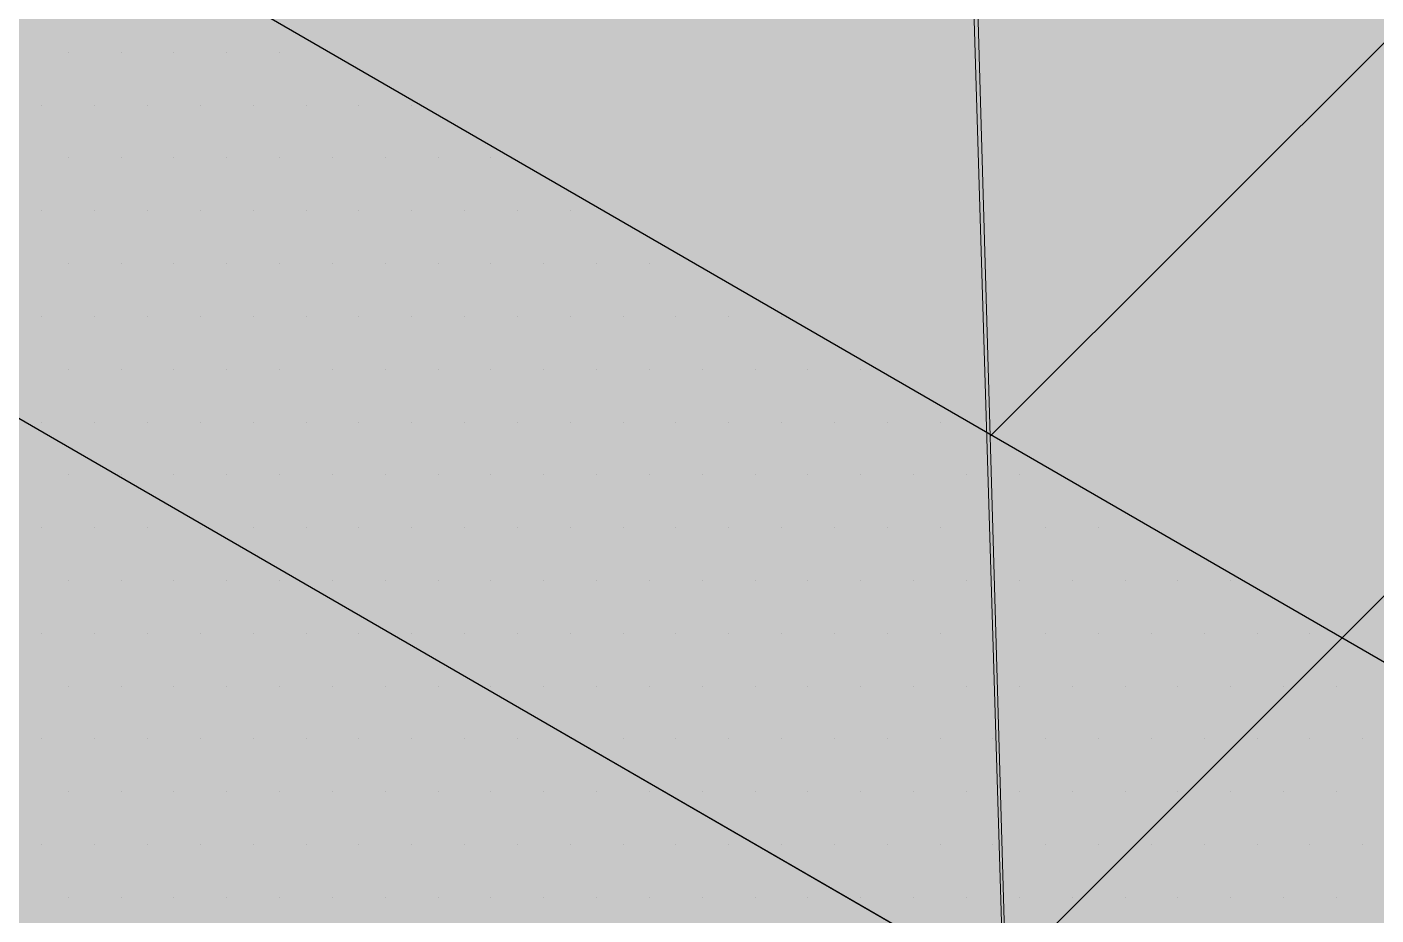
# Model space of a CAD drawing. Extents: x -1328 to 5679, y -4611 to 1603.
# Drawn here: x 776.98 to 811.45, y 930.78 to 953.48 of the extents above; entities that cross this region are included whole.
import ezdxf

# ---------------------------------------------------------------- set-up
doc = ezdxf.new("R2010")
doc.units = 0
doc.header["$MEASUREMENT"] = 0
for name, color, linetype, lineweight in [('.ATI-HATCH', 7, 'Continuous', 0), ('G-ANNO-TTLB', 7, 'Continuous', 0), ('TYVEK', 7, 'Continuous', 0)]:
    doc.layers.add(name, color=color, linetype=linetype, lineweight=lineweight)

# ---------------------------------------------------------------- blocks, each defined once
blk = doc.blocks.new('Block_249')
at = {"layer": '.ATI-HATCH'}
for points, knots in [([(781.09, 915.183), (781.09, 915.183), (809.864, 898.538), (809.864, 898.538), (809.864, 898.538), (835.933, 883.458), (835.933, 883.458), (844.539, 878.479), (855.552, 881.42), (860.53, 890.026), (862.115, 892.766), (862.95, 895.875), (862.95, 899.041), (862.95, 899.041), (862.95, 932.47), (862.95, 932.47), (862.95, 932.47), (836.886, 947.394), (836.886, 947.394), (836.886, 947.394), (836.886, 947.382), (836.886, 947.382), (836.886, 947.382), (836.886, 908.698), (836.886, 908.698), (836.886, 908.698), (809.864, 924.33), (809.864, 924.33), (809.864, 924.33), (754.117, 956.579), (754.117, 956.579), (754.117, 956.579), (754.202, 956.627), (754.202, 956.627), (754.202, 956.627), (754.202, 984.85), (754.202, 984.85), (754.202, 984.85), (731.804, 997.691), (731.804, 997.691), (731.804, 997.691), (731.804, 954.078), (731.804, 954.078), (731.804, 947.652), (735.23, 941.713), (740.792, 938.495), (740.792, 938.495), (781.09, 915.183), (781.09, 915.183)], [0, 0, 0, 0, 1, 1, 1, 2, 2, 2, 3, 3, 3, 4, 4, 4, 5, 5, 5, 6, 6, 6, 7, 7, 7, 8, 8, 8, 9, 9, 9, 10, 10, 10, 11, 11, 11, 12, 12, 12, 13, 13, 13, 14, 14, 14, 15, 15, 15, 16, 16, 16, 16]), ([(809.864, 924.33), (809.864, 924.33), (836.836, 908.727), (836.836, 908.727), (836.836, 908.727), (836.832, 910.68), (836.832, 910.68), (836.832, 910.68), (836.886, 922.65), (836.886, 922.65), (836.886, 922.65), (778.063, 956.679), (778.063, 956.679), (778.063, 956.679), (754.294, 956.679), (754.294, 956.679), (754.294, 956.679), (754.294, 956.477), (754.294, 956.477), (754.294, 956.477), (809.864, 924.33), (809.864, 924.33)], [0, 0, 0, 0, 1, 1, 1, 2, 2, 2, 3, 3, 3, 4, 4, 4, 5, 5, 5, 6, 6, 6, 7, 7, 7, 7])]:
    blk.add_open_spline(points, degree=3, knots=knots, dxfattribs=at)
at = {"layer": '.ATI-HATCH', "color": 8, "lineweight": 0, "true_color": 0x808080}
for points in [[(778.032, 952.83), (778.032, 952.83), (778.032, 952.83), (778.032, 952.83)], [(779.382, 952.83), (779.382, 952.83), (779.382, 952.83), (779.382, 952.83)], [(780.733, 952.83), (780.733, 952.83), (780.733, 952.83), (780.733, 952.83)], [(782.083, 952.83), (782.083, 952.83), (782.083, 952.83), (782.083, 952.83)], [(783.433, 952.83), (783.433, 952.83), (783.433, 952.83), (783.433, 952.83)], [(777.357, 951.48), (777.357, 951.48), (777.357, 951.48), (777.357, 951.48)], [(778.707, 951.48), (778.707, 951.48), (778.707, 951.48), (778.707, 951.48)], [(780.057, 951.48), (780.057, 951.48), (780.057, 951.48), (780.057, 951.48)], [(781.408, 951.48), (781.408, 951.48), (781.408, 951.48), (781.408, 951.48)], [(782.758, 951.48), (782.758, 951.48), (782.758, 951.48), (782.758, 951.48)], [(784.108, 951.48), (784.108, 951.48), (784.108, 951.48), (784.108, 951.48)], [(785.458, 951.48), (785.458, 951.48), (785.458, 951.48), (785.458, 951.48)], [(786.808, 951.48), (786.808, 951.48), (786.808, 951.48), (786.808, 951.48)], [(778.032, 950.13), (778.032, 950.13), (778.032, 950.13), (778.032, 950.13)], [(779.382, 950.13), (779.382, 950.13), (779.382, 950.13), (779.382, 950.13)], [(780.733, 950.13), (780.733, 950.13), (780.733, 950.13), (780.733, 950.13)], [(782.083, 950.13), (782.083, 950.13), (782.083, 950.13), (782.083, 950.13)], [(783.433, 950.13), (783.433, 950.13), (783.433, 950.13), (783.433, 950.13)], [(784.783, 950.13), (784.783, 950.13), (784.783, 950.13), (784.783, 950.13)], [(786.133, 950.13), (786.133, 950.13), (786.133, 950.13), (786.133, 950.13)], [(787.484, 950.13), (787.484, 950.13), (787.484, 950.13), (787.484, 950.13)], [(788.834, 950.13), (788.834, 950.13), (788.834, 950.13), (788.834, 950.13)], [(777.357, 948.779), (777.357, 948.779), (777.357, 948.779), (777.357, 948.779)], [(778.707, 948.779), (778.707, 948.779), (778.707, 948.779), (778.707, 948.779)], [(780.057, 948.779), (780.057, 948.779), (780.057, 948.779), (780.057, 948.779)], [(781.408, 948.779), (781.408, 948.779), (781.408, 948.779), (781.408, 948.779)], [(782.758, 948.779), (782.758, 948.779), (782.758, 948.779), (782.758, 948.779)], [(784.108, 948.779), (784.108, 948.779), (784.108, 948.779), (784.108, 948.779)], [(785.458, 948.779), (785.458, 948.779), (785.458, 948.779), (785.458, 948.779)], [(786.808, 948.779), (786.808, 948.779), (786.808, 948.779), (786.808, 948.779)], [(788.159, 948.779), (788.159, 948.779), (788.159, 948.779), (788.159, 948.779)], [(789.509, 948.779), (789.509, 948.779), (789.509, 948.779), (789.509, 948.779)], [(790.859, 948.779), (790.859, 948.779), (790.859, 948.779), (790.859, 948.779)], [(778.032, 947.429), (778.032, 947.429), (778.032, 947.429), (778.032, 947.429)], [(779.382, 947.429), (779.382, 947.429), (779.382, 947.429), (779.382, 947.429)], [(780.733, 947.429), (780.733, 947.429), (780.733, 947.429), (780.733, 947.429)], [(782.083, 947.429), (782.083, 947.429), (782.083, 947.429), (782.083, 947.429)], [(783.433, 947.429), (783.433, 947.429), (783.433, 947.429), (783.433, 947.429)], [(784.783, 947.429), (784.783, 947.429), (784.783, 947.429), (784.783, 947.429)], [(786.133, 947.429), (786.133, 947.429), (786.133, 947.429), (786.133, 947.429)], [(787.484, 947.429), (787.484, 947.429), (787.484, 947.429), (787.484, 947.429)], [(788.834, 947.429), (788.834, 947.429), (788.834, 947.429), (788.834, 947.429)], [(790.184, 947.429), (790.184, 947.429), (790.184, 947.429), (790.184, 947.429)], [(791.534, 947.429), (791.534, 947.429), (791.534, 947.429), (791.534, 947.429)], [(792.884, 947.429), (792.884, 947.429), (792.884, 947.429), (792.884, 947.429)], [(777.357, 946.079), (777.357, 946.079), (777.357, 946.079), (777.357, 946.079)], [(778.707, 946.079), (778.707, 946.079), (778.707, 946.079), (778.707, 946.079)], [(780.057, 946.079), (780.057, 946.079), (780.057, 946.079), (780.057, 946.079)], [(781.408, 946.079), (781.408, 946.079), (781.408, 946.079), (781.408, 946.079)], [(782.758, 946.079), (782.758, 946.079), (782.758, 946.079), (782.758, 946.079)], [(784.108, 946.079), (784.108, 946.079), (784.108, 946.079), (784.108, 946.079)], [(785.458, 946.079), (785.458, 946.079), (785.458, 946.079), (785.458, 946.079)], [(786.808, 946.079), (786.808, 946.079), (786.808, 946.079), (786.808, 946.079)], [(788.159, 946.079), (788.159, 946.079), (788.159, 946.079), (788.159, 946.079)], [(789.509, 946.079), (789.509, 946.079), (789.509, 946.079), (789.509, 946.079)], [(790.859, 946.079), (790.859, 946.079), (790.859, 946.079), (790.859, 946.079)], [(792.209, 946.079), (792.209, 946.079), (792.209, 946.079), (792.209, 946.079)], [(793.559, 946.079), (793.559, 946.079), (793.559, 946.079), (793.559, 946.079)], [(794.91, 946.079), (794.91, 946.079), (794.91, 946.079), (794.91, 946.079)], [(796.26, 946.079), (796.26, 946.079), (796.26, 946.079), (796.26, 946.079)], [(778.032, 944.729), (778.032, 944.729), (778.032, 944.729), (778.032, 944.729)], [(779.382, 944.729), (779.382, 944.729), (779.382, 944.729), (779.382, 944.729)], [(780.733, 944.729), (780.733, 944.729), (780.733, 944.729), (780.733, 944.729)], [(782.083, 944.729), (782.083, 944.729), (782.083, 944.729), (782.083, 944.729)], [(783.433, 944.729), (783.433, 944.729), (783.433, 944.729), (783.433, 944.729)], [(784.783, 944.729), (784.783, 944.729), (784.783, 944.729), (784.783, 944.729)], [(786.133, 944.729), (786.133, 944.729), (786.133, 944.729), (786.133, 944.729)], [(787.484, 944.729), (787.484, 944.729), (787.484, 944.729), (787.484, 944.729)], [(788.834, 944.729), (788.834, 944.729), (788.834, 944.729), (788.834, 944.729)], [(790.184, 944.729), (790.184, 944.729), (790.184, 944.729), (790.184, 944.729)], [(791.534, 944.729), (791.534, 944.729), (791.534, 944.729), (791.534, 944.729)], [(792.884, 944.729), (792.884, 944.729), (792.884, 944.729), (792.884, 944.729)], [(794.235, 944.729), (794.235, 944.729), (794.235, 944.729), (794.235, 944.729)], [(795.585, 944.729), (795.585, 944.729), (795.585, 944.729), (795.585, 944.729)], [(796.935, 944.729), (796.935, 944.729), (796.935, 944.729), (796.935, 944.729)], [(798.285, 944.729), (798.285, 944.729), (798.285, 944.729), (798.285, 944.729)], [(777.357, 943.379), (777.357, 943.379), (777.357, 943.379), (777.357, 943.379)], [(778.707, 943.379), (778.707, 943.379), (778.707, 943.379), (778.707, 943.379)], [(780.057, 943.379), (780.057, 943.379), (780.057, 943.379), (780.057, 943.379)], [(781.408, 943.379), (781.408, 943.379), (781.408, 943.379), (781.408, 943.379)], [(782.758, 943.379), (782.758, 943.379), (782.758, 943.379), (782.758, 943.379)], [(784.108, 943.379), (784.108, 943.379), (784.108, 943.379), (784.108, 943.379)], [(785.458, 943.379), (785.458, 943.379), (785.458, 943.379), (785.458, 943.379)], [(786.808, 943.379), (786.808, 943.379), (786.808, 943.379), (786.808, 943.379)], [(788.159, 943.379), (788.159, 943.379), (788.159, 943.379), (788.159, 943.379)], [(789.509, 943.379), (789.509, 943.379), (789.509, 943.379), (789.509, 943.379)], [(790.859, 943.379), (790.859, 943.379), (790.859, 943.379), (790.859, 943.379)], [(792.209, 943.379), (792.209, 943.379), (792.209, 943.379), (792.209, 943.379)], [(793.559, 943.379), (793.559, 943.379), (793.559, 943.379), (793.559, 943.379)], [(794.91, 943.379), (794.91, 943.379), (794.91, 943.379), (794.91, 943.379)], [(796.26, 943.379), (796.26, 943.379), (796.26, 943.379), (796.26, 943.379)], [(797.61, 943.379), (797.61, 943.379), (797.61, 943.379), (797.61, 943.379)], [(798.96, 943.379), (798.96, 943.379), (798.96, 943.379), (798.96, 943.379)], [(800.31, 943.379), (800.31, 943.379), (800.31, 943.379), (800.31, 943.379)], [(778.032, 942.028), (778.032, 942.028), (778.032, 942.028), (778.032, 942.028)], [(779.382, 942.028), (779.382, 942.028), (779.382, 942.028), (779.382, 942.028)], [(780.733, 942.028), (780.733, 942.028), (780.733, 942.028), (780.733, 942.028)], [(782.083, 942.028), (782.083, 942.028), (782.083, 942.028), (782.083, 942.028)], [(783.433, 942.028), (783.433, 942.028), (783.433, 942.028), (783.433, 942.028)], [(784.783, 942.028), (784.783, 942.028), (784.783, 942.028), (784.783, 942.028)], [(786.133, 942.028), (786.133, 942.028), (786.133, 942.028), (786.133, 942.028)], [(787.484, 942.028), (787.484, 942.028), (787.484, 942.028), (787.484, 942.028)], [(788.834, 942.028), (788.834, 942.028), (788.834, 942.028), (788.834, 942.028)], [(790.184, 942.028), (790.184, 942.028), (790.184, 942.028), (790.184, 942.028)], [(791.534, 942.028), (791.534, 942.028), (791.534, 942.028), (791.534, 942.028)], [(792.884, 942.028), (792.884, 942.028), (792.884, 942.028), (792.884, 942.028)], [(794.235, 942.028), (794.235, 942.028), (794.235, 942.028), (794.235, 942.028)], [(795.585, 942.028), (795.585, 942.028), (795.585, 942.028), (795.585, 942.028)], [(796.935, 942.028), (796.935, 942.028), (796.935, 942.028), (796.935, 942.028)], [(798.285, 942.028), (798.285, 942.028), (798.285, 942.028), (798.285, 942.028)], [(799.635, 942.028), (799.635, 942.028), (799.635, 942.028), (799.635, 942.028)], [(800.986, 942.028), (800.986, 942.028), (800.986, 942.028), (800.986, 942.028)], [(802.336, 942.028), (802.336, 942.028), (802.336, 942.028), (802.336, 942.028)], [(777.357, 940.678), (777.357, 940.678), (777.357, 940.678), (777.357, 940.678)], [(778.707, 940.678), (778.707, 940.678), (778.707, 940.678), (778.707, 940.678)], [(780.057, 940.678), (780.057, 940.678), (780.057, 940.678), (780.057, 940.678)], [(781.408, 940.678), (781.408, 940.678), (781.408, 940.678), (781.408, 940.678)], [(782.758, 940.678), (782.758, 940.678), (782.758, 940.678), (782.758, 940.678)], [(784.108, 940.678), (784.108, 940.678), (784.108, 940.678), (784.108, 940.678)], [(785.458, 940.678), (785.458, 940.678), (785.458, 940.678), (785.458, 940.678)], [(786.808, 940.678), (786.808, 940.678), (786.808, 940.678), (786.808, 940.678)], [(788.159, 940.678), (788.159, 940.678), (788.159, 940.678), (788.159, 940.678)], [(789.509, 940.678), (789.509, 940.678), (789.509, 940.678), (789.509, 940.678)], [(790.859, 940.678), (790.859, 940.678), (790.859, 940.678), (790.859, 940.678)], [(792.209, 940.678), (792.209, 940.678), (792.209, 940.678), (792.209, 940.678)], [(793.559, 940.678), (793.559, 940.678), (793.559, 940.678), (793.559, 940.678)], [(794.91, 940.678), (794.91, 940.678), (794.91, 940.678), (794.91, 940.678)], [(796.26, 940.678), (796.26, 940.678), (796.26, 940.678), (796.26, 940.678)], [(797.61, 940.678), (797.61, 940.678), (797.61, 940.678), (797.61, 940.678)], [(798.96, 940.678), (798.96, 940.678), (798.96, 940.678), (798.96, 940.678)], [(800.31, 940.678), (800.31, 940.678), (800.31, 940.678), (800.31, 940.678)], [(801.661, 940.678), (801.661, 940.678), (801.661, 940.678), (801.661, 940.678)], [(803.011, 940.678), (803.011, 940.678), (803.011, 940.678), (803.011, 940.678)], [(804.361, 940.678), (804.361, 940.678), (804.361, 940.678), (804.361, 940.678)], [(805.711, 940.678), (805.711, 940.678), (805.711, 940.678), (805.711, 940.678)], [(778.032, 939.328), (778.032, 939.328), (778.032, 939.328), (778.032, 939.328)], [(779.382, 939.328), (779.382, 939.328), (779.382, 939.328), (779.382, 939.328)], [(780.733, 939.328), (780.733, 939.328), (780.733, 939.328), (780.733, 939.328)], [(782.083, 939.328), (782.083, 939.328), (782.083, 939.328), (782.083, 939.328)], [(783.433, 939.328), (783.433, 939.328), (783.433, 939.328), (783.433, 939.328)], [(784.783, 939.328), (784.783, 939.328), (784.783, 939.328), (784.783, 939.328)], [(786.133, 939.328), (786.133, 939.328), (786.133, 939.328), (786.133, 939.328)], [(787.484, 939.328), (787.484, 939.328), (787.484, 939.328), (787.484, 939.328)], [(788.834, 939.328), (788.834, 939.328), (788.834, 939.328), (788.834, 939.328)], [(790.184, 939.328), (790.184, 939.328), (790.184, 939.328), (790.184, 939.328)], [(791.534, 939.328), (791.534, 939.328), (791.534, 939.328), (791.534, 939.328)], [(792.884, 939.328), (792.884, 939.328), (792.884, 939.328), (792.884, 939.328)], [(794.235, 939.328), (794.235, 939.328), (794.235, 939.328), (794.235, 939.328)], [(795.585, 939.328), (795.585, 939.328), (795.585, 939.328), (795.585, 939.328)], [(796.935, 939.328), (796.935, 939.328), (796.935, 939.328), (796.935, 939.328)], [(798.285, 939.328), (798.285, 939.328), (798.285, 939.328), (798.285, 939.328)], [(799.635, 939.328), (799.635, 939.328), (799.635, 939.328), (799.635, 939.328)], [(800.986, 939.328), (800.986, 939.328), (800.986, 939.328), (800.986, 939.328)], [(802.336, 939.328), (802.336, 939.328), (802.336, 939.328), (802.336, 939.328)], [(803.686, 939.328), (803.686, 939.328), (803.686, 939.328), (803.686, 939.328)], [(805.036, 939.328), (805.036, 939.328), (805.036, 939.328), (805.036, 939.328)], [(806.386, 939.328), (806.386, 939.328), (806.386, 939.328), (806.386, 939.328)], [(807.737, 939.328), (807.737, 939.328), (807.737, 939.328), (807.737, 939.328)], [(777.357, 937.978), (777.357, 937.978), (777.357, 937.978), (777.357, 937.978)], [(778.707, 937.978), (778.707, 937.978), (778.707, 937.978), (778.707, 937.978)], [(780.057, 937.978), (780.057, 937.978), (780.057, 937.978), (780.057, 937.978)], [(781.408, 937.978), (781.408, 937.978), (781.408, 937.978), (781.408, 937.978)], [(782.758, 937.978), (782.758, 937.978), (782.758, 937.978), (782.758, 937.978)], [(784.108, 937.978), (784.108, 937.978), (784.108, 937.978), (784.108, 937.978)], [(785.458, 937.978), (785.458, 937.978), (785.458, 937.978), (785.458, 937.978)], [(786.808, 937.978), (786.808, 937.978), (786.808, 937.978), (786.808, 937.978)], [(788.159, 937.978), (788.159, 937.978), (788.159, 937.978), (788.159, 937.978)], [(789.509, 937.978), (789.509, 937.978), (789.509, 937.978), (789.509, 937.978)], [(790.859, 937.978), (790.859, 937.978), (790.859, 937.978), (790.859, 937.978)], [(792.209, 937.978), (792.209, 937.978), (792.209, 937.978), (792.209, 937.978)], [(793.559, 937.978), (793.559, 937.978), (793.559, 937.978), (793.559, 937.978)], [(794.91, 937.978), (794.91, 937.978), (794.91, 937.978), (794.91, 937.978)], [(796.26, 937.978), (796.26, 937.978), (796.26, 937.978), (796.26, 937.978)], [(797.61, 937.978), (797.61, 937.978), (797.61, 937.978), (797.61, 937.978)], [(798.96, 937.978), (798.96, 937.978), (798.96, 937.978), (798.96, 937.978)], [(800.31, 937.978), (800.31, 937.978), (800.31, 937.978), (800.31, 937.978)], [(801.661, 937.978), (801.661, 937.978), (801.661, 937.978), (801.661, 937.978)], [(803.011, 937.978), (803.011, 937.978), (803.011, 937.978), (803.011, 937.978)], [(804.361, 937.978), (804.361, 937.978), (804.361, 937.978), (804.361, 937.978)], [(805.711, 937.978), (805.711, 937.978), (805.711, 937.978), (805.711, 937.978)], [(807.061, 937.978), (807.061, 937.978), (807.061, 937.978), (807.061, 937.978)], [(808.412, 937.978), (808.412, 937.978), (808.412, 937.978), (808.412, 937.978)], [(809.762, 937.978), (809.762, 937.978), (809.762, 937.978), (809.762, 937.978)], [(778.032, 936.628), (778.032, 936.628), (778.032, 936.628), (778.032, 936.628)], [(779.382, 936.628), (779.382, 936.628), (779.382, 936.628), (779.382, 936.628)], [(780.733, 936.628), (780.733, 936.628), (780.733, 936.628), (780.733, 936.628)], [(782.083, 936.628), (782.083, 936.628), (782.083, 936.628), (782.083, 936.628)], [(783.433, 936.628), (783.433, 936.628), (783.433, 936.628), (783.433, 936.628)], [(784.783, 936.628), (784.783, 936.628), (784.783, 936.628), (784.783, 936.628)], [(786.133, 936.628), (786.133, 936.628), (786.133, 936.628), (786.133, 936.628)], [(787.484, 936.628), (787.484, 936.628), (787.484, 936.628), (787.484, 936.628)], [(788.834, 936.628), (788.834, 936.628), (788.834, 936.628), (788.834, 936.628)], [(790.184, 936.628), (790.184, 936.628), (790.184, 936.628), (790.184, 936.628)], [(791.534, 936.628), (791.534, 936.628), (791.534, 936.628), (791.534, 936.628)], [(792.884, 936.628), (792.884, 936.628), (792.884, 936.628), (792.884, 936.628)], [(794.235, 936.628), (794.235, 936.628), (794.235, 936.628), (794.235, 936.628)], [(795.585, 936.628), (795.585, 936.628), (795.585, 936.628), (795.585, 936.628)], [(796.935, 936.628), (796.935, 936.628), (796.935, 936.628), (796.935, 936.628)], [(798.285, 936.628), (798.285, 936.628), (798.285, 936.628), (798.285, 936.628)], [(799.635, 936.628), (799.635, 936.628), (799.635, 936.628), (799.635, 936.628)], [(800.986, 936.628), (800.986, 936.628), (800.986, 936.628), (800.986, 936.628)], [(802.336, 936.628), (802.336, 936.628), (802.336, 936.628), (802.336, 936.628)], [(803.686, 936.628), (803.686, 936.628), (803.686, 936.628), (803.686, 936.628)], [(805.036, 936.628), (805.036, 936.628), (805.036, 936.628), (805.036, 936.628)], [(806.386, 936.628), (806.386, 936.628), (806.386, 936.628), (806.386, 936.628)], [(807.737, 936.628), (807.737, 936.628), (807.737, 936.628), (807.737, 936.628)], [(809.087, 936.628), (809.087, 936.628), (809.087, 936.628), (809.087, 936.628)], [(810.437, 936.628), (810.437, 936.628), (810.437, 936.628), (810.437, 936.628)], [(777.357, 935.277), (777.357, 935.277), (777.357, 935.277), (777.357, 935.277)], [(778.707, 935.277), (778.707, 935.277), (778.707, 935.277), (778.707, 935.277)], [(780.057, 935.277), (780.057, 935.277), (780.057, 935.277), (780.057, 935.277)], [(781.408, 935.277), (781.408, 935.277), (781.408, 935.277), (781.408, 935.277)], [(782.758, 935.277), (782.758, 935.277), (782.758, 935.277), (782.758, 935.277)], [(784.108, 935.277), (784.108, 935.277), (784.108, 935.277), (784.108, 935.277)], [(785.458, 935.277), (785.458, 935.277), (785.458, 935.277), (785.458, 935.277)], [(786.808, 935.277), (786.808, 935.277), (786.808, 935.277), (786.808, 935.277)], [(788.159, 935.277), (788.159, 935.277), (788.159, 935.277), (788.159, 935.277)], [(789.509, 935.277), (789.509, 935.277), (789.509, 935.277), (789.509, 935.277)], [(790.859, 935.277), (790.859, 935.277), (790.859, 935.277), (790.859, 935.277)], [(792.209, 935.277), (792.209, 935.277), (792.209, 935.277), (792.209, 935.277)], [(793.559, 935.277), (793.559, 935.277), (793.559, 935.277), (793.559, 935.277)], [(794.91, 935.277), (794.91, 935.277), (794.91, 935.277), (794.91, 935.277)], [(796.26, 935.277), (796.26, 935.277), (796.26, 935.277), (796.26, 935.277)], [(797.61, 935.277), (797.61, 935.277), (797.61, 935.277), (797.61, 935.277)], [(798.96, 935.277), (798.96, 935.277), (798.96, 935.277), (798.96, 935.277)], [(800.31, 935.277), (800.31, 935.277), (800.31, 935.277), (800.31, 935.277)], [(801.661, 935.277), (801.661, 935.277), (801.661, 935.277), (801.661, 935.277)], [(803.011, 935.277), (803.011, 935.277), (803.011, 935.277), (803.011, 935.277)], [(804.361, 935.277), (804.361, 935.277), (804.361, 935.277), (804.361, 935.277)], [(805.711, 935.277), (805.711, 935.277), (805.711, 935.277), (805.711, 935.277)], [(807.061, 935.277), (807.061, 935.277), (807.061, 935.277), (807.061, 935.277)], [(808.412, 935.277), (808.412, 935.277), (808.412, 935.277), (808.412, 935.277)], [(809.762, 935.277), (809.762, 935.277), (809.762, 935.277), (809.762, 935.277)], [(811.112, 935.277), (811.112, 935.277), (811.112, 935.277), (811.112, 935.277)], [(778.032, 933.927), (778.032, 933.927), (778.032, 933.927), (778.032, 933.927)], [(779.382, 933.927), (779.382, 933.927), (779.382, 933.927), (779.382, 933.927)], [(780.733, 933.927), (780.733, 933.927), (780.733, 933.927), (780.733, 933.927)], [(782.083, 933.927), (782.083, 933.927), (782.083, 933.927), (782.083, 933.927)], [(783.433, 933.927), (783.433, 933.927), (783.433, 933.927), (783.433, 933.927)], [(784.783, 933.927), (784.783, 933.927), (784.783, 933.927), (784.783, 933.927)], [(786.133, 933.927), (786.133, 933.927), (786.133, 933.927), (786.133, 933.927)], [(787.484, 933.927), (787.484, 933.927), (787.484, 933.927), (787.484, 933.927)], [(788.834, 933.927), (788.834, 933.927), (788.834, 933.927), (788.834, 933.927)], [(790.184, 933.927), (790.184, 933.927), (790.184, 933.927), (790.184, 933.927)], [(791.534, 933.927), (791.534, 933.927), (791.534, 933.927), (791.534, 933.927)], [(792.884, 933.927), (792.884, 933.927), (792.884, 933.927), (792.884, 933.927)], [(794.235, 933.927), (794.235, 933.927), (794.235, 933.927), (794.235, 933.927)], [(795.585, 933.927), (795.585, 933.927), (795.585, 933.927), (795.585, 933.927)], [(796.935, 933.927), (796.935, 933.927), (796.935, 933.927), (796.935, 933.927)], [(798.285, 933.927), (798.285, 933.927), (798.285, 933.927), (798.285, 933.927)], [(799.635, 933.927), (799.635, 933.927), (799.635, 933.927), (799.635, 933.927)], [(800.986, 933.927), (800.986, 933.927), (800.986, 933.927), (800.986, 933.927)], [(802.336, 933.927), (802.336, 933.927), (802.336, 933.927), (802.336, 933.927)], [(803.686, 933.927), (803.686, 933.927), (803.686, 933.927), (803.686, 933.927)], [(805.036, 933.927), (805.036, 933.927), (805.036, 933.927), (805.036, 933.927)], [(806.386, 933.927), (806.386, 933.927), (806.386, 933.927), (806.386, 933.927)], [(807.737, 933.927), (807.737, 933.927), (807.737, 933.927), (807.737, 933.927)], [(809.087, 933.927), (809.087, 933.927), (809.087, 933.927), (809.087, 933.927)], [(810.437, 933.927), (810.437, 933.927), (810.437, 933.927), (810.437, 933.927)], [(777.357, 932.577), (777.357, 932.577), (777.357, 932.577), (777.357, 932.577)], [(778.707, 932.577), (778.707, 932.577), (778.707, 932.577), (778.707, 932.577)], [(780.057, 932.577), (780.057, 932.577), (780.057, 932.577), (780.057, 932.577)], [(781.408, 932.577), (781.408, 932.577), (781.408, 932.577), (781.408, 932.577)], [(782.758, 932.577), (782.758, 932.577), (782.758, 932.577), (782.758, 932.577)], [(784.108, 932.577), (784.108, 932.577), (784.108, 932.577), (784.108, 932.577)], [(785.458, 932.577), (785.458, 932.577), (785.458, 932.577), (785.458, 932.577)], [(786.808, 932.577), (786.808, 932.577), (786.808, 932.577), (786.808, 932.577)], [(788.159, 932.577), (788.159, 932.577), (788.159, 932.577), (788.159, 932.577)], [(789.509, 932.577), (789.509, 932.577), (789.509, 932.577), (789.509, 932.577)], [(790.859, 932.577), (790.859, 932.577), (790.859, 932.577), (790.859, 932.577)], [(792.209, 932.577), (792.209, 932.577), (792.209, 932.577), (792.209, 932.577)], [(793.559, 932.577), (793.559, 932.577), (793.559, 932.577), (793.559, 932.577)], [(794.91, 932.577), (794.91, 932.577), (794.91, 932.577), (794.91, 932.577)], [(796.26, 932.577), (796.26, 932.577), (796.26, 932.577), (796.26, 932.577)], [(797.61, 932.577), (797.61, 932.577), (797.61, 932.577), (797.61, 932.577)], [(798.96, 932.577), (798.96, 932.577), (798.96, 932.577), (798.96, 932.577)], [(800.31, 932.577), (800.31, 932.577), (800.31, 932.577), (800.31, 932.577)], [(801.661, 932.577), (801.661, 932.577), (801.661, 932.577), (801.661, 932.577)], [(803.011, 932.577), (803.011, 932.577), (803.011, 932.577), (803.011, 932.577)], [(804.361, 932.577), (804.361, 932.577), (804.361, 932.577), (804.361, 932.577)], [(805.711, 932.577), (805.711, 932.577), (805.711, 932.577), (805.711, 932.577)], [(807.061, 932.577), (807.061, 932.577), (807.061, 932.577), (807.061, 932.577)], [(808.412, 932.577), (808.412, 932.577), (808.412, 932.577), (808.412, 932.577)], [(809.762, 932.577), (809.762, 932.577), (809.762, 932.577), (809.762, 932.577)], [(811.112, 932.577), (811.112, 932.577), (811.112, 932.577), (811.112, 932.577)], [(778.032, 931.227), (778.032, 931.227), (778.032, 931.227), (778.032, 931.227)], [(779.382, 931.227), (779.382, 931.227), (779.382, 931.227), (779.382, 931.227)], [(780.733, 931.227), (780.733, 931.227), (780.733, 931.227), (780.733, 931.227)], [(782.083, 931.227), (782.083, 931.227), (782.083, 931.227), (782.083, 931.227)], [(783.433, 931.227), (783.433, 931.227), (783.433, 931.227), (783.433, 931.227)], [(784.783, 931.227), (784.783, 931.227), (784.783, 931.227), (784.783, 931.227)], [(786.133, 931.227), (786.133, 931.227), (786.133, 931.227), (786.133, 931.227)], [(787.484, 931.227), (787.484, 931.227), (787.484, 931.227), (787.484, 931.227)], [(788.834, 931.227), (788.834, 931.227), (788.834, 931.227), (788.834, 931.227)], [(790.184, 931.227), (790.184, 931.227), (790.184, 931.227), (790.184, 931.227)], [(791.534, 931.227), (791.534, 931.227), (791.534, 931.227), (791.534, 931.227)], [(792.884, 931.227), (792.884, 931.227), (792.884, 931.227), (792.884, 931.227)], [(794.235, 931.227), (794.235, 931.227), (794.235, 931.227), (794.235, 931.227)], [(795.585, 931.227), (795.585, 931.227), (795.585, 931.227), (795.585, 931.227)], [(796.935, 931.227), (796.935, 931.227), (796.935, 931.227), (796.935, 931.227)], [(798.285, 931.227), (798.285, 931.227), (798.285, 931.227), (798.285, 931.227)], [(799.635, 931.227), (799.635, 931.227), (799.635, 931.227), (799.635, 931.227)], [(800.986, 931.227), (800.986, 931.227), (800.986, 931.227), (800.986, 931.227)], [(802.336, 931.227), (802.336, 931.227), (802.336, 931.227), (802.336, 931.227)], [(803.686, 931.227), (803.686, 931.227), (803.686, 931.227), (803.686, 931.227)], [(805.036, 931.227), (805.036, 931.227), (805.036, 931.227), (805.036, 931.227)], [(806.386, 931.227), (806.386, 931.227), (806.386, 931.227), (806.386, 931.227)], [(807.737, 931.227), (807.737, 931.227), (807.737, 931.227), (807.737, 931.227)], [(809.087, 931.227), (809.087, 931.227), (809.087, 931.227), (809.087, 931.227)], [(810.437, 931.227), (810.437, 931.227), (810.437, 931.227), (810.437, 931.227)]]:
    blk.add_open_spline(points, degree=3, dxfattribs=at)
blk = doc.blocks.new('Block_286')
at = {"layer": '.ATI-HATCH', "true_color": 0xe6e6e6, "transparency": 33554687}
h = blk.add_hatch(color=254, dxfattribs=at)
edge = h.paths.add_edge_path()
edge.add_spline(control_points=[(1182.214, 1445.142), (1182.214, 1445.142), (1180.781, 1445.094), (1180.781, 1445.094), (1180.781, 1445.094), (1177.77, 1444.998), (1177.77, 1444.998), (1177.77, 1444.998), (1166.303, 1444.521), (1166.303, 1444.521), (1166.303, 1444.521), (1165.157, 1444.473), (1165.157, 1444.473), (1165.157, 1444.473), (1145.423, 1443.709), (1145.423, 1443.709), (1145.423, 1443.709), (1141.457, 1443.565), (1141.457, 1443.565), (1141.457, 1443.565), (1119.622, 1442.705), (1119.622, 1442.705), (1119.622, 1442.705), (1092.721, 1441.654), (1092.721, 1441.654), (1092.721, 1441.654), (1088.852, 1441.51), (1088.852, 1441.51), (1088.852, 1441.51), (1067.875, 1440.698), (1067.875, 1440.698), (1067.875, 1440.698), (1054.068, 1440.173), (1054.068, 1440.173), (1054.068, 1440.173), (977.093, 1437.162), (977.093, 1437.162), (977.093, 1437.162), (898.065, 1434.056), (898.065, 1434.056), (898.065, 1434.056), (860.987, 1432.623), (860.987, 1432.623), (860.987, 1432.623), (827.398, 1431.333), (827.398, 1431.333), (827.398, 1431.333), (798.682, 1430.186), (798.682, 1430.186), (798.682, 1430.186), (776.416, 1429.326), (776.416, 1429.326), (776.416, 1429.326), (761.986, 1428.753), (761.986, 1428.753), (761.986, 1428.753), (756.826, 1428.562), (756.826, 1428.562), (756.826, 1428.562), (771.781, 845.355), (771.781, 845.355), (771.781, 845.355), (771.83, 844.019), (771.83, 844.019), (771.83, 844.019), (1169.647, 897.245), (1169.647, 897.245), (1169.647, 897.245), (1182.214, 1445.142), (1182.214, 1445.142)], knot_values=[0, 0, 0, 0, 1, 1, 1, 2, 2, 2, 3, 3, 3, 4, 4, 4, 5, 5, 5, 6, 6, 6, 7, 7, 7, 8, 8, 8, 9, 9, 9, 10, 10, 10, 11, 11, 11, 12, 12, 12, 13, 13, 13, 14, 14, 14, 15, 15, 15, 16, 16, 16, 17, 17, 17, 18, 18, 18, 19, 19, 19, 20, 20, 20, 21, 21, 21, 22, 22, 22, 23, 23, 23, 23], degree=3, periodic=0)
edge.add_line((1182.214, 1445.142), (1182.214, 1445.142))
edge = h.paths.add_edge_path()
edge.add_spline(control_points=[(877.041, 981.958), (877.041, 981.958), (876.946, 991.037), (876.946, 991.037), (876.946, 991.037), (873.697, 1249.672), (873.697, 1249.672), (873.697, 1249.672), (873.458, 1251.249), (873.458, 1251.249), (873.458, 1251.249), (873.649, 1251.727), (873.649, 1251.727), (873.649, 1251.727), (873.124, 1294.968), (873.124, 1294.968), (873.124, 1294.968), (873.028, 1302.613), (873.028, 1302.613), (873.028, 1302.613), (873.028, 1302.996), (873.028, 1302.996), (873.028, 1302.996), (1071.269, 1314.988), (1071.269, 1314.988), (1071.269, 1314.988), (1075.903, 1315.227), (1075.903, 1315.227), (1075.903, 1315.227), (1076.429, 1315.275), (1076.429, 1315.275), (1076.429, 1315.275), (1077.767, 1315.37), (1077.767, 1315.37), (1077.767, 1315.37), (1077.241, 1267.972), (1077.241, 1267.972), (1077.241, 1267.972), (1077.48, 1267.494), (1077.48, 1267.494), (1077.48, 1267.494), (1077.193, 1263.72), (1077.193, 1263.72), (1077.193, 1263.72), (1075.33, 1096.919), (1075.33, 1096.919), (1075.33, 1096.919), (1075.569, 1096.441), (1075.569, 1096.441), (1075.569, 1096.441), (1075.281, 1093.908), (1075.281, 1093.908), (1075.281, 1093.908), (1074.184, 995.242), (1074.184, 995.242), (1074.184, 995.242), (877.185, 972.641), (877.185, 972.641), (877.185, 972.641), (877.137, 973.741), (877.137, 973.741), (877.137, 973.741), (877.137, 974.267), (877.137, 974.267), (877.137, 974.267), (877.041, 981.912), (877.041, 981.912), (877.041, 981.912), (877.041, 981.958), (877.041, 981.958)], knot_values=[0, 0, 0, 0, 1, 1, 1, 2, 2, 2, 3, 3, 3, 4, 4, 4, 5, 5, 5, 6, 6, 6, 7, 7, 7, 8, 8, 8, 9, 9, 9, 10, 10, 10, 11, 11, 11, 12, 12, 12, 13, 13, 13, 14, 14, 14, 15, 15, 15, 16, 16, 16, 17, 17, 17, 18, 18, 18, 19, 19, 19, 20, 20, 20, 21, 21, 21, 22, 22, 22, 23, 23, 23, 23], degree=3, periodic=0)
edge.add_line((877.041, 981.958), (877.041, 981.958))
at = {"layer": '.ATI-HATCH', "true_color": 0x000000, "transparency": 33554687}
h = blk.add_hatch(dxfattribs=at)
h.set_pattern_fill('_U', color=18, scale=10, angle=45, style=2, pattern_type=0)
h.set_pattern_definition([(45, (0, 0), (-7.071067, 7.07107), [])])
h.paths.add_polyline_path([(796.02, 1137.072), (875.817, 1145.362), (878.128, 972.24), (1075.126, 994.841), (1076.971, 1167.606), (1150.732, 1175.19), (1145.111, 930.504), (803.205, 886.833)])
at = {"layer": '.ATI-HATCH'}
blk.add_lwpolyline([(796.02, 1137.072), (875.817, 1145.362), (878.128, 972.24), (1075.126, 994.841), (1076.971, 1167.606), (1150.732, 1175.19), (1145.111, 930.504), (803.205, 886.833)], close=True, dxfattribs=at)
for points, knots in [([(1182.214, 1445.142), (1182.214, 1445.142), (1180.781, 1445.094), (1180.781, 1445.094), (1180.781, 1445.094), (1177.77, 1444.998), (1177.77, 1444.998), (1177.77, 1444.998), (1166.303, 1444.521), (1166.303, 1444.521), (1166.303, 1444.521), (1165.157, 1444.473), (1165.157, 1444.473), (1165.157, 1444.473), (1145.423, 1443.709), (1145.423, 1443.709), (1145.423, 1443.709), (1141.457, 1443.565), (1141.457, 1443.565), (1141.457, 1443.565), (1119.622, 1442.705), (1119.622, 1442.705), (1119.622, 1442.705), (1092.721, 1441.654), (1092.721, 1441.654), (1092.721, 1441.654), (1088.852, 1441.51), (1088.852, 1441.51), (1088.852, 1441.51), (1067.875, 1440.698), (1067.875, 1440.698), (1067.875, 1440.698), (1054.068, 1440.173), (1054.068, 1440.173), (1054.068, 1440.173), (977.093, 1437.162), (977.093, 1437.162), (977.093, 1437.162), (898.065, 1434.056), (898.065, 1434.056), (898.065, 1434.056), (860.987, 1432.623), (860.987, 1432.623), (860.987, 1432.623), (827.398, 1431.333), (827.398, 1431.333), (827.398, 1431.333), (798.682, 1430.186), (798.682, 1430.186), (798.682, 1430.186), (776.416, 1429.326), (776.416, 1429.326), (776.416, 1429.326), (761.986, 1428.753), (761.986, 1428.753), (761.986, 1428.753), (756.826, 1428.562), (756.826, 1428.562), (756.826, 1428.562), (771.781, 845.355), (771.781, 845.355), (771.781, 845.355), (771.83, 844.019), (771.83, 844.019), (771.83, 844.019), (1169.647, 897.245), (1169.647, 897.245), (1169.647, 897.245), (1182.214, 1445.142), (1182.214, 1445.142)], [0, 0, 0, 0, 1, 1, 1, 2, 2, 2, 3, 3, 3, 4, 4, 4, 5, 5, 5, 6, 6, 6, 7, 7, 7, 8, 8, 8, 9, 9, 9, 10, 10, 10, 11, 11, 11, 12, 12, 12, 13, 13, 13, 14, 14, 14, 15, 15, 15, 16, 16, 16, 17, 17, 17, 18, 18, 18, 19, 19, 19, 20, 20, 20, 21, 21, 21, 22, 22, 22, 23, 23, 23, 23]), ([(788.322, 1378.779), (788.322, 1378.779), (1155.317, 1395.419), (1155.317, 1395.419), (1155.317, 1395.419), (1144.674, 931.052), (1144.674, 931.052), (1144.674, 931.052), (803.187, 887.435), (803.187, 887.435), (803.187, 887.435), (788.322, 1378.779), (788.322, 1378.779)], [0, 0, 0, 0, 1, 1, 1, 2, 2, 2, 3, 3, 3, 4, 4, 4, 4])]:
    blk.add_open_spline(points, degree=3, knots=knots, dxfattribs=at)
at = {"layer": '.ATI-HATCH', "color": 18, "lineweight": 18, "true_color": 0x000000}
blk.add_open_spline([(788.322, 1378.779), (788.322, 1378.779), (1155.317, 1395.419), (1155.317, 1395.419), (1155.317, 1395.419), (1144.674, 931.052), (1144.674, 931.052), (1144.674, 931.052), (803.187, 887.435), (803.187, 887.435), (803.187, 887.435), (788.322, 1378.779), (788.322, 1378.779)], degree=3, knots=[0, 0, 0, 0, 1, 1, 1, 2, 2, 2, 3, 3, 3, 4, 4, 4, 4], dxfattribs=at)
blk = doc.blocks.new('Block_285')
at = {"layer": '.ATI-HATCH'}
blk.add_blockref('Block_286', (0, 0), dxfattribs=at)

msp = doc.modelspace()

# ---------------------------------------------------------------- hatches: boundary and pattern name
at = {"layer": 'G-ANNO-TTLB', "true_color": 0xff00ff, "transparency": 33554687}
h = msp.add_hatch(color=6, dxfattribs=at)
edge = h.paths.add_edge_path()
edge.add_spline(control_points=[(1625.998, -853.91), (1625.998, -853.91), (-1303.52, -853.91), (-1303.52, -853.91), (-1303.52, -853.91), (-1303.52, 1603.09), (-1303.52, 1603.09), (-1303.52, 1603.09), (1625.998, 1603.09), (1625.998, 1603.09), (1625.998, 1603.09), (1625.998, -853.91), (1625.998, -853.91)], knot_values=[0, 0, 0, 0, 1, 1, 1, 2, 2, 2, 3, 3, 3, 4, 4, 4, 4], degree=3, periodic=0)
edge = h.paths.add_edge_path()
edge.add_spline(control_points=[(-1294.52, 1594.09), (-1294.52, 1594.09), (-1294.52, -844.91), (-1294.52, -844.91), (-1294.52, -844.91), (1616.998, -844.91), (1616.998, -844.91), (1616.998, -844.91), (1616.998, 1594.09), (1616.998, 1594.09), (1616.998, 1594.09), (-1294.52, 1594.09), (-1294.52, 1594.09)], knot_values=[0, 0, 0, 0, 1, 1, 1, 2, 2, 2, 3, 3, 3, 4, 4, 4, 4], degree=3, periodic=0)
edge.add_line((-1294.52, 1594.09), (-1294.52, 1594.09))

# ---------------------------------------------------------------- linework, layer by layer
at = {"layer": 'G-ANNO-TTLB'}
for points in [[(1625.998, -853.91), (1625.998, -853.91), (-1303.52, -853.91), (-1303.52, -853.91), (-1303.52, -853.91), (-1303.52, 1603.09), (-1303.52, 1603.09), (-1303.52, 1603.09), (1625.998, 1603.09), (1625.998, 1603.09), (1625.998, 1603.09), (1625.998, -853.91), (1625.998, -853.91)], [(-1294.52, 1594.09), (-1294.52, 1594.09), (-1294.52, -844.91), (-1294.52, -844.91), (-1294.52, -844.91), (1616.998, -844.91), (1616.998, -844.91), (1616.998, -844.91), (1616.998, 1594.09), (1616.998, 1594.09), (1616.998, 1594.09), (-1294.52, 1594.09), (-1294.52, 1594.09)]]:
    msp.add_open_spline(points, degree=3, knots=[0, 0, 0, 0, 1, 1, 1, 2, 2, 2, 3, 3, 3, 4, 4, 4, 4], dxfattribs=at)
at = {"layer": 'TYVEK', "color": 4, "lineweight": 25, "true_color": 0x00ffff}
for p, q in [((766.338, 963.461), (836.886, 922.65)), ((754.294, 956.477), (809.864, 924.33))]:
    msp.add_line(p, q, dxfattribs=at)

# ---------------------------------------------------------------- block references
at = {"layer": '.ATI-HATCH'}
for name in ['Block_285', 'Block_249']:
    msp.add_blockref(name, (0, 0), dxfattribs=at)

doc.saveas('drawing.dxf')
